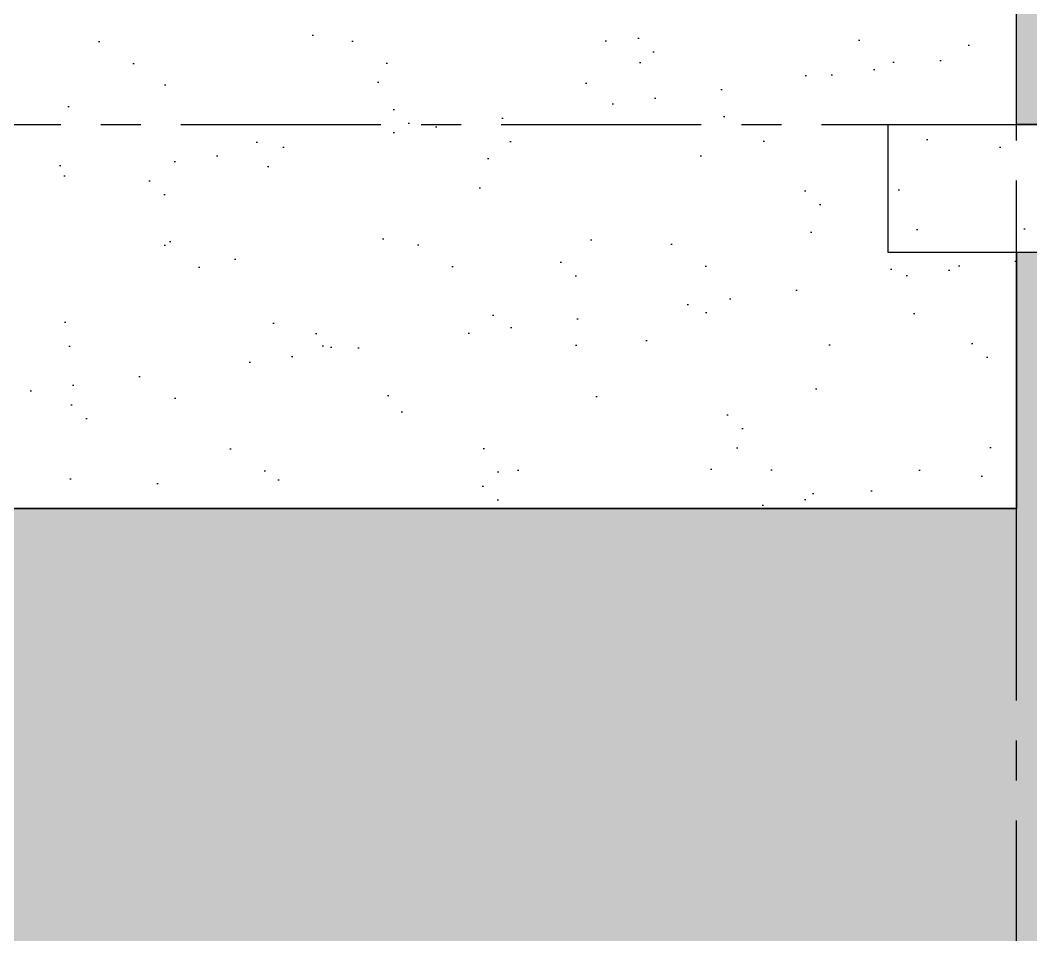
# Model space of a CAD drawing. Header units: inches. Extents: x 50027 to 54188, y -4291 to 1318.
# Drawn here: x 51538.45 to 51570, y -164.09 to -135.52 of the extents above; entities that cross this region are included whole.
import ezdxf

# ---------------------------------------------------------------- set-up
doc = ezdxf.new("R2010")
doc.units = ezdxf.units.IN
doc.linetypes.add('CENTER', pattern=[2, 1.25, -0.25, 0.25, -0.25])
for name, color, linetype in [('A-TYP-ST-Hatch', 8, 'Continuous'), ('HATCH', 251, 'Continuous'), ('KERB STONE', 6, 'Continuous'), ('PAVMENT HATCH', 9, 'Continuous'), ('ROAD CL', 251, 'CENTER'), ('SECTION', 8, 'Continuous')]:
    doc.layers.add(name, color=color, linetype=linetype)

msp = doc.modelspace()

# ---------------------------------------------------------------- hatches: boundary and pattern name
at = {"layer": 'A-TYP-ST-Hatch'}
h = msp.add_hatch(dxfattribs=at)
h.set_pattern_fill('EARTH', color=256, scale=2, angle=45)
h.set_pattern_definition([(45, (-2543.174, 4794.445), (0, 17.9605122), [12.7, -12.7]), (45, (-2546.542, 4797.813), (0, 17.9605122), [12.7, -12.7]), (45, (-2549.91, 4801.18), (0, 17.9605122), [12.7, -12.7]), (135, (-2549.91, 4803.425), (-17.9605122, 0), [12.7, -12.7]), (135, (-2546.542, 4806.793), (-17.9605122, 0), [12.7, -12.7]), (135, (-2543.174, 4810.16), (-17.9605122, 0), [12.7, -12.7])])
h.paths.add_polyline_path([(52193.55147, -153.77439), (52199.55147, -153.77439), (52199.55147, -146.77439), (52133.55147, -146.77439), (52133.55147, -150.77439), (52137.55147, -150.77439), (52137.55147, -154.77439), (52123.55147, -154.77439), (52123.55147, -150.77391), (52049.54815, -150.77439), (52049.5491, -142.77439), (52039.55147, -142.77439), (52039.55147, -138.77439), (52043.55147, -138.77439), (52043.55147, -128.77439), (52006.55147, -128.77439), (52006.55147, -138.77439), (52010.55147, -138.77439), (52010.55147, -142.77439), (51996.55147, -142.77439), (51996.55147, -138.77439), (52000.55147, -138.77439), (52000.55147, -124.77439), (51912.55147, -124.77439), (51912.55147, -120.77439), (51916.55147, -120.77439), (51916.55147, -55.77439), (51850.55147, -55.77439), (51850.55147, -72.77439), (51854.55147, -72.77439), (51854.55147, -76.77439), (51840.55147, -76.77439), (51840.55147, -72.77439), (51844.55147, -72.77439), (51844.55147, -23.77439), (51774.55147, -23.77439), (51774.55147, -72.77439), (51778.55147, -72.77439), (51778.55147, -76.77439), (51764.55147, -76.77439), (51764.55147, -72.77439), (51768.55147, -72.77439), (51768.55147, -55.77439), (51702.55147, -55.77439), (51702.55147, -120.77439), (51706.55147, -120.77439), (51706.55147, -124.77439), (51618.55147, -124.77439), (51618.55147, -138.77439), (51622.55147, -138.77439), (51622.55147, -142.77439), (51608.55147, -142.77439), (51608.55147, -138.77439), (51612.55147, -138.77439), (51612.55147, -128.77439), (51575.55147, -128.77439), (51575.55147, -138.77439), (51579.55147, -138.77439), (51579.55147, -142.77439), (51569.55383, -142.77439), (51569.55478, -150.77439), (51495.55147, -150.77391), (51495.55147, -154.77439), (51481.55147, -154.77439), (51481.55147, -150.77439), (51485.55147, -150.77439), (51485.55147, -146.77439), (51419.55147, -146.77439), (51419.55147, -153.77439), (51425.55147, -153.77439), (51425.55147, -162.77439), (51413.55147, -162.77439), (51173.46549, -162.77439), (51173.46549, -186.77439), (52445.63744, -186.77439), (52445.63744, -162.77439), (52205.55148, -162.77439), (52193.55147, -162.77439)])
at = {"layer": 'A-TYP-ST-Hatch', "linetype": 'Continuous', "ltscale": 1.5}
h = msp.add_hatch(dxfattribs=at)
h.set_pattern_fill('AR-SAND', color=251, scale=0.1, style=0)
h.set_pattern_definition([(37.5, (0, 196.55), (-0.16000313, 4.89413237), [0, -3.8608, 0, -4.318, 0, -4.1275]), (7.5, (0, 196.55), (4.4952328, 7.168251), [0, -2.0828, 0, -3.4798, 0, -1.3335]), (327.5, (-3.124, 196.55), (7.9099237, 0.01437185), [0, -1.27, 0, -4.572, 0, -5.969]), (317.5, (-3.124, 196.55), (7.6355645, 2.2292932), [0, -0.635, 0, -2.9972, 0, -3.429])])
h.paths.add_polyline_path([(51491.55147, -134.79792), (51491.55147, -150.77439), (51569.55478, -150.77439), (51569.55383, -142.77439), (51565.55147, -142.77439), (51565.55147, -138.77439), (51569.55147, -138.77439), (51569.55147, -124.79792)])
at = {"layer": 'HATCH', "ltscale": 15}
h = msp.add_hatch(color=240, dxfattribs=at)
h.dxf.hatch_style = 1
h.paths.add_polyline_path([(51575.55147, -138.77439), (51569.55147, -138.77439), (51569.55147, -120.77439), (51575.55147, -120.77439)])
at = {"layer": 'PAVMENT HATCH'}
h = msp.add_hatch(dxfattribs=at)
h.set_pattern_fill('AR-CONC', color=251, scale=0.05, style=0)
h.set_pattern_definition([(50, (-53, 178.55), (9.1092334, -0.7969543), [0.9525, -10.4775]), (355, (-53, 178.55), (-1.762171, 9.5528423), [0.762, -8.3820292]), (100.451445, (-52.241, 178.4835), (7.3470624, 8.7558876), [0.8095004, -8.9045122]), (46.1842, (-53, 181.09), (13.553952, -2.1021164), [1.42875, -15.71625]), (96.635558, (-51.87, 180.915), (11.8702067, 12.3713062), [1.214251, -13.3567804]), (351.18415, (-53, 181.09), (11.8702067, 12.3713062), [1.1429984, -12.5729866]), (21, (-51.73, 180.455), (7.5807196, -5.1132599), [0.9525, -10.4775]), (326, (-51.73, 180.455), (3.0901014, 9.2093983), [0.762, -8.382]), (71.451445, (-51.098, 180.029), (10.670821, 4.0961384), [0.8095004, -8.9044969]), (37.5, (-53, 178.55), (0.15443016, 4.22775194), [0, -8.2804, 0, -8.509, 0, -8.41375]), (7.5, (-53, 178.55), (3.34098313, 5.00902874), [0, -4.8514, 0, -8.0899, 0, -3.20675]), (327.5, (-55.832, 178.55), (6.77952976, -0.2864372), [0, -3.175, 0, -9.906, 0, -13.1445]), (317.5, (-57.102, 178.55), (7.4064591, 1.27132455), [0, -4.1275, 0, -6.5786, 0, -9.3345])])
h.paths.add_polyline_path([(51579.55147, -138.77439), (51579.55147, -142.77439), (51565.55147, -142.77439), (51565.55147, -138.77439)])

# ---------------------------------------------------------------- linework, layer by layer
at = {"layer": 'Defpoints'}
msp.add_lwpolyline([(51579.55147, -142.77439), (51569.55383, -142.77439), (51569.55478, -150.77439), (51495.55147, -150.77391), (51495.55147, -154.77439), (51481.55147, -154.77439), (51481.55147, -150.77439), (51485.55147, -150.77439), (51485.55147, -146.77439), (51419.55147, -146.77439), (51419.55147, -153.77439), (51425.55147, -153.77439), (51425.55147, -162.77439), (51413.55147, -162.77439)], dxfattribs=at)
at = {"layer": 'KERB STONE', "ltscale": 15}
msp.add_lwpolyline([(51575.55147, -138.77439), (51569.55147, -138.77439), (51569.55147, -120.77439), (51575.55147, -120.77439)], close=True, dxfattribs=at)
at = {"layer": 'ROAD CL', "ltscale": 5}
for p, q in [((51569.55147, -186.77439), (51569.55147, 443.1787)), ((51173.46549, -138.77439), (52445.63744, -138.77439))]:
    msp.add_line(p, q, dxfattribs=at)
at = {"layer": 'SECTION'}
msp.add_lwpolyline([(51491.55147, -134.79792), (51491.55147, -150.77439), (51569.55478, -150.77439), (51569.55383, -142.77439), (51565.55147, -142.77439), (51565.55147, -138.77439), (51569.55147, -138.77439), (51569.55147, -124.79792)], close=True, dxfattribs=at)
at = {"layer": 'SECTION', "color": 4}
msp.add_lwpolyline([(51579.55147, -138.77439), (51579.55147, -142.77439), (51565.55147, -142.77439), (51565.55147, -138.77439)], close=True, dxfattribs=at)

doc.saveas('drawing.dxf')
